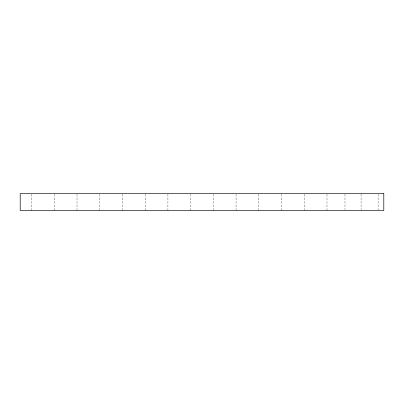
<?xml version="1.0" encoding="UTF-8"?>
<svg xmlns="http://www.w3.org/2000/svg" width="404" height="404" viewBox="0 0 404 404"><rect width="100%" height="100%" fill="white"/><g stroke="black" fill="none" stroke-linecap="round" stroke-linejoin="round"><path stroke-width="0.3" stroke-dasharray="2.02 1.52" d="M378.119 194.203L378.119 209.797M361.075 194.203L361.075 209.797M344.981 194.203L344.981 209.797M326.988 194.339L326.988 210.418M304.262 194.339L304.262 210.418M281.538 194.339L281.538 210.418M258.812 194.339L258.812 210.418M236.088 194.339L236.088 210.418M213.363 194.339L213.363 210.418M190.637 194.339L190.637 210.418M167.912 194.339L167.912 210.418M145.188 194.339L145.188 210.418M122.463 194.339L122.463 210.418M99.737 194.339L99.737 210.418M77.013 194.339L77.013 210.418M54.288 194.339L54.288 210.418M31.562 194.339L31.562 210.418"/><path stroke-width="0.61" d="M383.8 193.582L20.2 193.582L20.2 210.418L383.8 210.418L383.8 193.582"/></g></svg>
